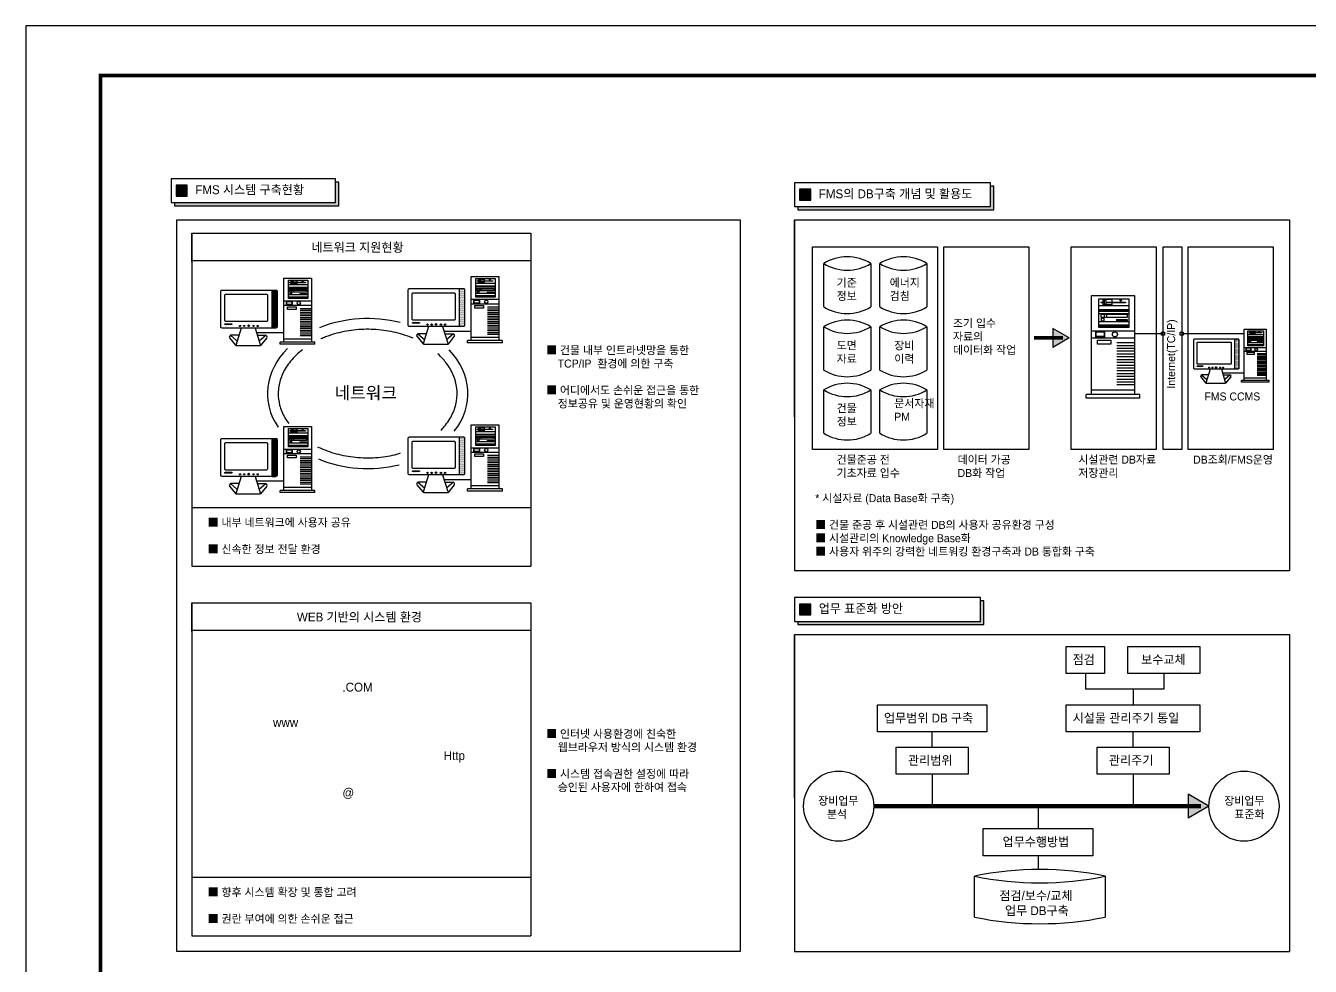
# Model space of a CAD drawing. Header units: millimetres. Extents: x 2538 to 3379, y -887 to -293.
# Drawn here: x 2538 to 3053, y -670 to -293 of the extents above; entities that cross this region are included whole.
import ezdxf

# ---------------------------------------------------------------- set-up
doc = ezdxf.new("R2010")
doc.units = ezdxf.units.MM
doc.header["$LTSCALE"] = 40
doc.header["$MEASUREMENT"] = 0
doc.layers.get('0').update_dxf_attribs({"linetype": 'CONTINUOUS'})
for name, color, linetype in [('001dmp-FORM', 7, 'CONTINUOUS'), ('1', 3, 'CONTINUOUS'), ('MR', 7, 'CONTINUOUS')]:
    doc.layers.add(name, color=color, linetype=linetype)
doc.styles.add('HAUD01', font='Dotum.ttf')

# ---------------------------------------------------------------- blocks, each defined once
blk = doc.blocks.new('FORM_ELEC_SUKWOO$0$')
at = {"layer": '001dmp-FORM', "color": 30}
blk.add_lwpolyline([(161727, 114228), (0, 114228), (0, 0), (161727, 0)], close=True, dxfattribs=at)
at = {"layer": '001dmp-FORM', "const_width": 288}
blk.add_lwpolyline([(5769, 3846), (5769, 110382), (157881, 110382), (157881, 3846)], close=True, dxfattribs=at)
blk = doc.blocks.new('FORM_ELEC_SUKWOO')
at = {"layer": '001dmp-FORM'}
blk.add_blockref('FORM_ELEC_SUKWOO$0$', (12, -1), dxfattribs=at)

msp = doc.modelspace()

# ---------------------------------------------------------------- hatches: boundary and pattern name
for color, points in [(256, [(2926.01, -366.53), (2926.01, -357.02), (2924.67, -357.02), (2924.67, -365.2), (2847.4, -365.2), (2847.4, -366.53)]), (1, [(2949.6, -414.07), (2949.6, -421.7), (2956.21, -417.88)]), (256, [(2921.94, -523.35), (2920.6, -523.35), (2920.6, -531.53), (2847.4, -531.53), (2847.4, -532.86), (2921.94, -532.86)]), (1, [(3003.95, -600.86), (3003.95, -610.4), (3012.21, -605.63)])]:
    msp.add_hatch(color=color).paths.add_polyline_path(points)
at = {"layer": '1'}
for points in [[(2663.35, -364.9), (2663.35, -355.39), (2662.01, -355.39), (2662.01, -363.56), (2597.36, -363.56), (2597.36, -364.9)], [(2598.03, -361), (2602.52, -361), (2602.52, -356.62), (2598.03, -356.62)], [(2848.06, -362.63), (2852.56, -362.63), (2852.56, -358.25), (2848.06, -358.25)], [(2848.06, -528.96), (2852.56, -528.96), (2852.56, -524.58), (2848.06, -524.58)]]:
    msp.add_hatch(color=7, dxfattribs=at).paths.add_polyline_path(points)
at = {"layer": 'MR'}
h = msp.add_hatch(dxfattribs=at)
h.set_pattern_fill('DOTS', scale=4.372553, style=0)
h.set_pattern_definition([(0, (2600.1328, -428.38989), (0.1366423, 0.2732845), [0, -0.2732845])])
h.paths.add_polyline_path([(2638.52, -399.11, 0.414214), (2638.09, -398.67), (2636.38, -398.67), (2636.38, -413.91), (2638.09, -413.91, 0.414214), (2638.52, -413.48)])
h = msp.add_hatch(dxfattribs=at)
h.set_pattern_fill('DOTS', scale=4.372553, style=0)
h.set_pattern_definition([(0, (2675.28952, -427.82206), (0.1366423, 0.2732845), [0, -0.2732845])])
h.paths.add_polyline_path([(2713.68, -398.54, 0.414214), (2713.24, -398.1), (2711.54, -398.1), (2711.54, -413.35), (2713.24, -413.35, 0.414214), (2713.68, -412.91)])
h = msp.add_hatch(dxfattribs=at)
h.set_pattern_fill('ANSI37', scale=4.372553, style=0)
h.set_pattern_definition([(45, (2675.2895, -427.82206), (-0.386483, 0.386483), []), (135, (2675.2895, -427.82206), (-0.386483, -0.386483), [])])
h.paths.add_polyline_path([(2692.8, -411.65), (2692.8, -412), (2695.58, -412), (2695.58, -411.65)])
h = msp.add_hatch(dxfattribs=at)
h.set_pattern_fill('ANSI37', scale=4.372553, style=0)
h.set_pattern_definition([(45, (2600.1328, -428.3899), (-0.386483, 0.386483), []), (135, (2600.1328, -428.3899), (-0.386483, -0.386483), [])])
h.paths.add_polyline_path([(2617.64, -412.21), (2617.64, -412.57), (2620.42, -412.57), (2620.42, -412.21)])
h = msp.add_hatch(dxfattribs=at)
h.set_pattern_fill('DOTS', scale=3.498042, style=0)
h.set_pattern_definition([(0, (2993.49683, -442.01367), (0.1093138, 0.2186276), [0, -0.2186276])])
h.paths.add_polyline_path([(3024.21, -418.59, 0.414214), (3023.86, -418.24), (3022.5, -418.24), (3022.5, -430.43), (3023.86, -430.43, 0.414214), (3024.21, -430.08)])
h = msp.add_hatch(dxfattribs=at)
h.set_pattern_fill('ANSI37', scale=3.498042, style=0)
h.set_pattern_definition([(45, (2993.49683, -442.01367), (-0.309186, 0.309186), []), (135, (2993.49683, -442.01367), (-0.309186, -0.309186), [])])
h.paths.add_polyline_path([(3007.5, -429.07), (3007.5, -429.36), (3009.73, -429.36), (3009.73, -429.07)])
h = msp.add_hatch(dxfattribs=at)
h.set_pattern_fill('DOTS', scale=4.372553, style=0)
h.set_pattern_definition([(0, (2600.1328, -487.87517), (0.1366423, 0.2732845), [0, -0.2732845])])
h.paths.add_polyline_path([(2638.52, -458.59, 0.414214), (2638.09, -458.15), (2636.38, -458.15), (2636.38, -473.4), (2638.09, -473.4, 0.414214), (2638.52, -472.96)])
h = msp.add_hatch(dxfattribs=at)
h.set_pattern_fill('DOTS', scale=4.372553, style=0)
h.set_pattern_definition([(0, (2675.28952, -487.30734), (0.1366423, 0.2732845), [0, -0.2732845])])
h.paths.add_polyline_path([(2713.68, -458.02, 0.414214), (2713.24, -457.59), (2711.54, -457.59), (2711.54, -472.83), (2713.24, -472.83, 0.414214), (2713.68, -472.39)])
h = msp.add_hatch(dxfattribs=at)
h.set_pattern_fill('ANSI37', scale=4.372553, style=0)
h.set_pattern_definition([(45, (2600.1328, -487.87517), (-0.386483, 0.386483), []), (135, (2600.1328, -487.87517), (-0.386483, -0.386483), [])])
h.paths.add_polyline_path([(2617.64, -471.7), (2617.64, -472.06), (2620.42, -472.06), (2620.42, -471.7)])
h = msp.add_hatch(dxfattribs=at)
h.set_pattern_fill('ANSI37', scale=4.372553, style=0)
h.set_pattern_definition([(45, (2675.2895, -487.30734), (-0.386483, 0.386483), []), (135, (2675.2895, -487.30734), (-0.386483, -0.386483), [])])
h.paths.add_polyline_path([(2692.8, -471.13), (2692.8, -471.49), (2695.58, -471.49), (2695.58, -471.13)])

# ---------------------------------------------------------------- linework, layer by layer
at = {"color": 1}
for p, q in [((2857.72, -405.43), (2857.72, -388.06)), ((2876.6, -388.06), (2876.6, -405.43)), ((2880.26, -405.43), (2880.26, -388.06)), ((2899.15, -388.06), (2899.15, -405.43)), ((2857.72, -430.78), (2857.72, -413.4)), ((2876.6, -413.4), (2876.6, -430.78)), ((2880.26, -430.78), (2880.26, -413.4)), ((2899.15, -413.4), (2899.15, -430.78)), ((2956.21, -417.88), (2949.6, -414.07)), ((2949.6, -414.07), (2949.6, -421.7)), ((2956.21, -417.88), (2949.6, -421.7)), ((2857.72, -456.12), (2857.72, -438.75)), ((2876.6, -438.75), (2876.6, -456.12)), ((2880.26, -456.12), (2880.26, -438.75)), ((2899.15, -438.75), (2899.15, -456.12)), ((2962.68, -552.42), (2962.68, -558.7)), ((2994.15, -552.42), (2994.15, -558.7)), ((2994.15, -558.7), (2962.68, -558.7)), ((2981.78, -558.7), (2981.78, -564.99)), ((2901.23, -581.97), (2901.23, -575.85)), ((2981.78, -581.97), (2981.78, -575.85)), ((2901.23, -592.83), (2901.23, -605.63)), ((2981.78, -592.83), (2981.78, -605.63)), ((3012.21, -605.63), (3003.95, -600.86)), ((3003.95, -600.86), (3003.95, -610.4)), ((2943.67, -605.63), (2943.67, -614.66)), ((3012.21, -605.63), (3003.95, -610.4)), ((2943.67, -625.52), (2943.67, -631.04)), ((2918.16, -650.11), (2918.16, -633.71)), ((2970.65, -633.71), (2970.65, -650.11))]:
    msp.add_line(p, q, dxfattribs=at)
for points in [[(2598.3, -370.51), (2824.17, -370.51), (2824.17, -663.91), (2598.3, -663.91)], [(2853.25, -381.32), (2903.31, -381.32), (2903.31, -462.63), (2853.25, -462.63)], [(2905.87, -381.32), (2940.02, -381.32), (2940.02, -462.63), (2905.87, -462.63)], [(2956.91, -381.32), (2991.06, -381.32), (2991.06, -462.63), (2956.91, -462.63)], [(2993.84, -381.32), (3001.35, -381.32), (3001.35, -462.63), (2993.84, -462.63)], [(3003.83, -381.32), (3037.98, -381.32), (3037.98, -462.63), (3003.83, -462.63)], [(2993.18, -415.61), (2994.37, -415.61), (2994.37, -416.76), (2993.18, -416.76)], [(3000.69, -415.61), (3001.89, -415.61), (3001.89, -416.76), (3000.69, -416.76)], [(2954.99, -541.56), (2970.38, -541.56), (2970.38, -552.42), (2954.99, -552.42)], [(2979.73, -541.56), (3008.57, -541.56), (3008.57, -552.42), (2979.73, -552.42)], [(2879.27, -564.99), (2923.18, -564.99), (2923.18, -575.85), (2879.27, -575.85)], [(2954.99, -564.99), (3008.57, -564.99), (3008.57, -575.85), (2954.99, -575.85)], [(2886.81, -581.97), (2915.65, -581.97), (2915.65, -592.83), (2886.81, -592.83)], [(2967.36, -581.97), (2996.2, -581.97), (2996.2, -592.83), (2967.36, -592.83)], [(2921.72, -614.66), (2965.62, -614.66), (2965.62, -625.52), (2921.72, -625.52)]]:
    msp.add_lwpolyline(points, close=True, dxfattribs=at)
for points, const_width in [([(2942.1, -417.88), (2953.66, -417.88)], 1.41), ([(2993.84, -416.2), (2982.37, -416.2)], 0.528), ([(3001.35, -416.2), (3026.32, -416.2)], 0.528), ([(2877.78, -605.63), (3009.03, -605.63)], 1.76)]:
    msp.add_lwpolyline(points, dxfattribs=dict(at, const_width=const_width))
for centre in [(2863.73, -605.63), (3026.26, -605.63)]:
    msp.add_circle(centre, 14.06, dxfattribs=at)
for centre, radius, start, end in [((2867.16, -403.4), 18.01, 58.3777, 121.6223), ((2889.7, -403.4), 18.01, 58.3777, 121.6223), ((2867.16, -372.72), 18.01, 238.3777, 301.6223), ((2889.7, -372.72), 18.01, 238.3777, 301.6223), ((2867.16, -390.1), 18.01, 238.3777, 301.6223), ((2889.7, -390.1), 18.01, 238.3777, 301.6223), ((2867.16, -428.74), 18.01, 58.3777, 121.6223), ((2889.7, -428.74), 18.01, 58.3777, 121.6223), ((2867.16, -398.06), 18.01, 238.3777, 301.6223), ((2889.7, -398.06), 18.01, 238.3777, 301.6223), ((2867.16, -415.44), 18.01, 238.3777, 301.6223), ((2889.7, -415.44), 18.01, 238.3777, 301.6223), ((2867.16, -454.09), 18.01, 58.3777, 121.6223), ((2889.7, -454.09), 18.01, 58.3777, 121.6223), ((2867.16, -423.41), 18.01, 238.3777, 301.6223), ((2889.7, -423.41), 18.01, 238.3777, 301.6223), ((2867.16, -440.79), 18.01, 238.3777, 301.6223), ((2889.7, -440.79), 18.01, 238.3777, 301.6223), ((2944.41, -761.12), 130.09, 78.3617, 101.6383), ((2944.41, -506.3), 130.09, 258.3617, 281.6383), ((2944.41, -522.7), 130.09, 258.3617, 281.6383)]:
    msp.add_arc(centre, radius, start, end, dxfattribs=at)
for start_param, end_param in [(4.380439, 5.211962), (5.637636, 6.746719), (8.897558, 10.047513), (7.341584, 8.172148)]:
    msp.add_ellipse((2674.85, -440.2), major_axis=(-40.19, 0), ratio=0.748425, start_param=start_param, end_param=end_param, dxfattribs=at)
for points, knots in [([(2693.04, -418.03), (2691.72, -417.47), (2690.35, -416.96), (2686.49, -415.77), (2683.91, -415.2), (2678.64, -414.51), (2675.96, -414.37), (2670.6, -414.54), (2667.94, -414.85), (2662.79, -415.87), (2660.29, -416.6), (2657.33, -417.74), (2656.72, -417.99), (2656.13, -418.26)], [4.194775, 4.194775, 4.194775, 4.194775, 4.320085, 4.320085, 4.537476, 4.537476, 4.754867, 4.754867, 4.972259, 4.972259, 5.18965, 5.18965, 5.246637, 5.246637, 5.246637, 5.246637]), ([(2648.7, -422.62), (2647.76, -423.35), (2646.88, -424.1), (2644.52, -426.39), (2643.21, -427.99), (2641.11, -431.31), (2640.32, -433.03), (2639.26, -436.52), (2638.99, -438.28), (2638.97, -440.09), (2638.97, -440.15), (2638.97, -440.2), (2638.97, -441.74), (2639.17, -443.27), (2640.01, -446.55), (2640.71, -448.28), (2642.13, -450.73), (2642.63, -451.49), (2643.18, -452.24)], [5.510571, 5.510571, 5.510571, 5.510571, 5.624433, 5.624433, 5.841824, 5.841824, 6.059215, 6.059215, 6.276606, 6.276606, 6.283185, 6.283185, 6.283185, 6.472836, 6.472836, 6.690227, 6.690227, 6.790405, 6.790405, 6.790405, 6.790405]), ([(2704.21, -454.93), (2704.69, -454.44), (2705.15, -453.94), (2706.91, -451.84), (2707.99, -450.17), (2709.62, -446.76), (2710.17, -445.01), (2710.77, -441.5), (2710.81, -439.73), (2710.37, -436.22), (2709.9, -434.46), (2708.44, -431.03), (2707.44, -429.34), (2705.27, -426.55), (2704.21, -425.4), (2703.02, -424.31)], [8.793685, 8.793685, 8.793685, 8.793685, 8.86414, 8.86414, 9.081531, 9.081531, 9.298923, 9.298923, 9.516314, 9.516314, 9.733705, 9.733705, 9.951096, 9.951096, 10.11149, 10.11149, 10.11149, 10.11149]), ([(2654.79, -461.52), (2655.46, -461.85), (2656.15, -462.16), (2659.14, -463.42), (2661.6, -464.2), (2666.7, -465.36), (2669.34, -465.73), (2674.68, -466.04), (2677.38, -465.97), (2682.68, -465.41), (2685.28, -464.92), (2687.61, -464.15), (2687.84, -464.09), (2688.07, -464.02)], [7.2763417, 7.2763417, 7.2763417, 7.2763417, 7.3424012, 7.3424012, 7.5597924, 7.5597924, 7.7771837, 7.7771837, 7.994575, 7.994575, 8.2119663, 8.2119663, 8.2321209, 8.2321209, 8.2321209, 8.2321209])]:
    msp.add_open_spline(points, degree=3, knots=knots, dxfattribs=at)
at = {"layer": '1', "color": 7}
for p, q in [((2846.06, -370.51), (2846.06, -511.12)), ((2846.06, -449.7), (2846.06, -370.51)), ((2846.06, -370.51), (3044.46, -370.51)), ((3044.46, -370.51), (3044.46, -511.12)), ((2604.3, -375.84), (2604.3, -509.41)), ((2604.3, -387.42), (2604.3, -375.84)), ((2604.3, -375.84), (2740.25, -375.84)), ((2740.25, -375.84), (2740.25, -509.41)), ((2604.3, -386.79), (2740.25, -386.79)), ((2604.3, -485.84), (2740.25, -485.84)), ((2604.3, -509.41), (2740.25, -509.41)), ((2846.06, -511.12), (3044.46, -511.12)), ((2604.3, -524.06), (2604.3, -657.62)), ((2604.3, -535.64), (2604.3, -524.06)), ((2604.3, -524.06), (2740.25, -524.06)), ((2740.25, -524.06), (2740.25, -657.62)), ((2604.3, -535.01), (2740.25, -535.01)), ((2846.06, -536.84), (2846.06, -663.91)), ((2846.06, -602.49), (2846.06, -536.84)), ((2846.06, -536.84), (3044.46, -536.84)), ((3044.46, -536.84), (3044.46, -663.91)), ((2604.3, -634.06), (2740.25, -634.06)), ((2604.3, -657.62), (2740.25, -657.62)), ((2846.06, -663.91), (3044.46, -663.91))]:
    msp.add_line(p, q, dxfattribs=at)
for points in [[(2596.03, -363.56), (2662.01, -363.56), (2662.01, -354.05), (2596.03, -354.05)], [(2598.03, -361), (2602.52, -361), (2602.52, -356.62), (2598.03, -356.62)], [(2846.06, -365.2), (2924.67, -365.2), (2924.67, -355.69), (2846.06, -355.69)], [(2848.06, -362.63), (2852.56, -362.63), (2852.56, -358.25), (2848.06, -358.25)], [(2846.06, -531.53), (2920.6, -531.53), (2920.6, -522.01), (2846.06, -522.01)], [(2848.06, -528.96), (2852.56, -528.96), (2852.56, -524.58), (2848.06, -524.58)]]:
    msp.add_lwpolyline(points, close=True, dxfattribs=at)
for points in [[(2597.36, -363.56), (2597.36, -364.9), (2663.35, -364.9), (2663.35, -355.39), (2662.01, -355.39)], [(2847.4, -365.2), (2847.4, -366.53), (2926.01, -366.53), (2926.01, -357.02), (2924.67, -357.02)], [(2847.4, -531.53), (2847.4, -532.86), (2921.94, -532.86), (2921.94, -523.35), (2920.6, -523.35)]]:
    msp.add_lwpolyline(points, dxfattribs=at)
at = {"layer": 'MR', "color": 7}
for p, q in [((2641.17, -419.53), (2641.17, -393.88)), ((2641.17, -393.88), (2652.3, -393.88)), ((2643.08, -394.67), (2650.84, -394.67)), ((2643.08, -402.13), (2643.08, -394.67)), ((2643.08, -396.47), (2650.84, -396.47)), ((2643.68, -395.74), (2643.68, -395.58)), ((2643.68, -395.58), (2644.54, -395.58)), ((2644.54, -395.74), (2643.68, -395.74)), ((2644.17, -395.58), (2644.17, -394.84)), ((2644.17, -394.84), (2646.47, -394.84)), ((2644.17, -396.26), (2644.17, -395.74)), ((2646.47, -396.26), (2644.17, -396.26)), ((2644.54, -395.92), (2644.54, -395.17)), ((2644.68, -395.03), (2644.72, -395.03)), ((2644.72, -396.06), (2644.68, -396.06)), ((2644.86, -395.17), (2644.86, -395.92)), ((2644.86, -395.58), (2649.96, -395.58)), ((2649.96, -395.74), (2644.86, -395.74)), ((2646.47, -394.84), (2646.47, -395.58)), ((2646.47, -395.74), (2646.47, -396.26)), ((2649.96, -395.58), (2649.96, -395.74)), ((2650.84, -394.67), (2650.84, -402.13)), ((2652.3, -393.88), (2652.3, -419.53)), ((2716.32, -418.96), (2716.32, -393.31)), ((2716.32, -393.31), (2727.46, -393.31)), ((2718.23, -394.1), (2725.99, -394.1)), ((2718.23, -401.56), (2718.23, -394.1)), ((2718.23, -395.9), (2725.99, -395.9)), ((2718.83, -395.17), (2718.83, -395.01)), ((2718.83, -395.01), (2719.7, -395.01)), ((2719.7, -395.17), (2718.83, -395.17)), ((2719.33, -395.01), (2719.33, -394.27)), ((2719.33, -394.27), (2721.62, -394.27)), ((2719.33, -395.7), (2719.33, -395.17)), ((2721.62, -395.7), (2719.33, -395.7)), ((2719.7, -395.35), (2719.7, -394.6)), ((2719.84, -394.46), (2719.88, -394.46)), ((2719.88, -395.49), (2719.84, -395.49)), ((2720.02, -394.6), (2720.02, -395.35)), ((2720.02, -395.01), (2725.11, -395.01)), ((2725.11, -395.17), (2720.02, -395.17)), ((2721.62, -394.27), (2721.62, -395.01)), ((2721.62, -395.17), (2721.62, -395.7)), ((2725.11, -395.01), (2725.11, -395.17)), ((2725.99, -394.1), (2725.99, -401.56)), ((2727.46, -393.31), (2727.46, -418.96)), ((2636.38, -398.68), (2636.38, -413.92)), ((2643.08, -397.51), (2650.84, -397.51)), ((2643.08, -397.69), (2650.84, -397.69)), ((2643.08, -397.87), (2650.84, -397.87)), ((2643.08, -398.47), (2650.84, -398.47)), ((2650.84, -400.66), (2643.08, -400.66)), ((2643.08, -401.45), (2650.84, -401.45)), ((2643.08, -401.63), (2650.84, -401.63)), ((2643.08, -401.81), (2650.84, -401.81)), ((2643.64, -398.71), (2650.38, -398.71)), ((2643.65, -399.53), (2643.64, -398.71)), ((2650.38, -399.53), (2643.65, -399.53)), ((2643.76, -400.54), (2643.76, -399.76)), ((2643.76, -399.76), (2644.34, -399.76)), ((2644.34, -400.54), (2643.76, -400.54)), ((2644.34, -399.76), (2644.34, -400.54)), ((2644.5, -398.72), (2645.08, -398.72)), ((2644.5, -399.5), (2644.5, -398.72)), ((2645.08, -399.5), (2644.5, -399.5)), ((2645.08, -398.72), (2645.08, -399.5)), ((2647.63, -400.05), (2647.63, -400.41)), ((2647.63, -400.05), (2650.38, -400.05)), ((2647.63, -400.23), (2650.38, -400.23)), ((2647.63, -400.41), (2650.38, -400.41)), ((2648.08, -400.05), (2648.08, -400.41)), ((2648.54, -400.05), (2648.54, -400.41)), ((2649, -400.05), (2649, -400.41)), ((2649.46, -400.05), (2649.46, -400.41)), ((2649.92, -400.05), (2649.92, -400.41)), ((2650.38, -398.71), (2650.38, -399.53)), ((2650.38, -400.05), (2650.38, -400.41)), ((2711.54, -398.11), (2711.54, -413.36)), ((2718.23, -396.95), (2725.99, -396.95)), ((2718.23, -397.12), (2725.99, -397.12)), ((2718.23, -397.3), (2725.99, -397.3)), ((2718.23, -397.9), (2725.99, -397.9)), ((2725.99, -400.09), (2718.23, -400.09)), ((2718.23, -400.89), (2725.99, -400.89)), ((2718.23, -401.06), (2725.99, -401.06)), ((2718.23, -401.24), (2725.99, -401.24)), ((2725.99, -401.56), (2718.23, -401.56)), ((2718.79, -398.14), (2725.54, -398.14)), ((2718.81, -398.96), (2718.79, -398.14)), ((2725.54, -398.96), (2718.81, -398.96)), ((2718.92, -399.97), (2718.92, -399.19)), ((2718.92, -399.19), (2719.49, -399.19)), ((2719.49, -399.97), (2718.92, -399.97)), ((2719.49, -399.19), (2719.49, -399.97)), ((2719.66, -398.16), (2720.23, -398.16)), ((2719.66, -398.93), (2719.66, -398.16)), ((2720.23, -398.93), (2719.66, -398.93)), ((2720.23, -398.16), (2720.23, -398.93)), ((2722.78, -399.48), (2722.78, -399.84)), ((2722.78, -399.48), (2725.54, -399.48)), ((2722.78, -399.66), (2725.54, -399.66)), ((2722.78, -399.84), (2725.54, -399.84)), ((2723.24, -399.48), (2723.24, -399.84)), ((2723.7, -399.48), (2723.7, -399.84)), ((2724.16, -399.48), (2724.16, -399.84)), ((2724.62, -399.48), (2724.62, -399.84)), ((2725.08, -399.48), (2725.08, -399.84)), ((2725.54, -398.14), (2725.54, -398.96)), ((2725.54, -399.48), (2725.54, -399.84)), ((2965.14, -440.62), (2965.14, -400.93)), ((2965.14, -400.93), (2982.37, -400.93)), ((2982.37, -400.93), (2982.37, -440.62)), ((2641.17, -402.98), (2652.3, -402.98)), ((2641.17, -404.78), (2652.3, -404.78)), ((2642.27, -404.61), (2642.27, -403.14)), ((2642.27, -403.14), (2644.54, -403.14)), ((2644.54, -404.61), (2642.27, -404.61)), ((2642.4, -404.49), (2642.4, -403.26)), ((2642.4, -403.26), (2644.41, -403.26)), ((2644.41, -404.49), (2642.4, -404.49)), ((2642.71, -406.48), (2642.71, -405.44)), ((2642.71, -405.44), (2646.2, -405.44)), ((2646.2, -406.48), (2642.71, -406.48)), ((2650.84, -402.13), (2643.08, -402.13)), ((2644.41, -403.26), (2644.41, -404.49)), ((2644.54, -403.14), (2644.54, -404.61)), ((2646.2, -405.44), (2646.2, -406.48)), ((2647.72, -406.04), (2652.23, -406.04)), ((2647.72, -406.77), (2652.23, -406.77)), ((2716.32, -402.41), (2727.46, -402.41)), ((2716.32, -404.21), (2727.46, -404.21)), ((2717.43, -404.05), (2717.43, -402.57)), ((2717.43, -402.57), (2719.7, -402.57)), ((2719.7, -404.05), (2717.43, -404.05)), ((2717.56, -403.92), (2717.56, -402.7)), ((2717.56, -402.7), (2719.57, -402.7)), ((2719.57, -403.92), (2717.56, -403.92)), ((2717.86, -405.91), (2717.86, -404.88)), ((2717.86, -404.88), (2721.36, -404.88)), ((2721.36, -405.91), (2717.86, -405.91)), ((2719.57, -402.7), (2719.57, -403.92)), ((2719.7, -402.57), (2719.7, -404.05)), ((2721.36, -404.88), (2721.36, -405.91)), ((2722.87, -405.47), (2727.38, -405.47)), ((2722.87, -406.2), (2727.38, -406.2)), ((2722.87, -406.93), (2727.38, -406.93)), ((2968.09, -402.15), (2980.1, -402.15)), ((2968.09, -413.69), (2968.09, -402.15)), ((2968.09, -404.93), (2980.1, -404.93)), ((2968.09, -406.55), (2980.1, -406.55)), ((2968.09, -406.83), (2980.1, -406.83)), ((2969.02, -403.81), (2969.02, -403.55)), ((2969.02, -403.55), (2970.36, -403.55)), ((2970.36, -403.81), (2969.02, -403.81)), ((2969.79, -403.55), (2969.79, -402.41)), ((2969.79, -402.41), (2973.34, -402.41)), ((2969.79, -404.62), (2969.79, -403.81)), ((2973.34, -404.62), (2969.79, -404.62)), ((2970.36, -404.08), (2970.36, -402.92)), ((2970.58, -402.7), (2970.64, -402.7)), ((2970.64, -404.3), (2970.58, -404.3)), ((2970.85, -402.92), (2970.85, -404.08)), ((2970.85, -403.55), (2978.74, -403.55)), ((2978.74, -403.81), (2970.85, -403.81)), ((2973.34, -402.41), (2973.34, -403.55)), ((2973.34, -403.81), (2973.34, -404.62)), ((2978.74, -403.55), (2978.74, -403.81)), ((2980.1, -402.15), (2980.1, -413.69)), ((2647.72, -407.5), (2652.23, -407.5)), ((2647.72, -408.22), (2652.23, -408.22)), ((2647.72, -408.95), (2652.23, -408.95)), ((2647.72, -409.68), (2652.23, -409.68)), ((2647.72, -410.4), (2652.23, -410.4)), ((2647.72, -411.13), (2652.23, -411.13)), ((2647.72, -411.86), (2652.23, -411.86)), ((2722.87, -407.65), (2727.38, -407.65)), ((2722.87, -408.38), (2727.38, -408.38)), ((2722.87, -409.11), (2727.38, -409.11)), ((2722.87, -409.83), (2727.38, -409.83)), ((2722.87, -410.56), (2727.38, -410.56)), ((2722.87, -411.29), (2727.38, -411.29)), ((2722.87, -412.01), (2727.38, -412.01)), ((2968.09, -407.1), (2980.1, -407.1)), ((2968.09, -408.03), (2980.1, -408.03)), ((2980.1, -411.42), (2968.09, -411.42)), ((2968.96, -408.41), (2979.39, -408.41)), ((2968.98, -409.67), (2968.96, -408.41)), ((2979.39, -409.67), (2968.98, -409.67)), ((2969.16, -411.23), (2969.16, -410.02)), ((2969.16, -410.02), (2970.05, -410.02)), ((2970.05, -411.23), (2969.16, -411.23)), ((2970.05, -410.02), (2970.05, -411.23)), ((2970.3, -408.42), (2971.19, -408.42)), ((2970.3, -409.63), (2970.3, -408.42)), ((2971.19, -409.63), (2970.3, -409.63)), ((2971.19, -408.42), (2971.19, -409.63)), ((2975.13, -410.48), (2975.13, -411.03)), ((2975.13, -410.48), (2979.39, -410.48)), ((2975.13, -410.75), (2979.39, -410.75)), ((2975.13, -411.03), (2979.39, -411.03)), ((2975.84, -410.48), (2975.84, -411.03)), ((2976.55, -410.48), (2976.55, -411.03)), ((2977.26, -410.48), (2977.26, -411.03)), ((2977.97, -410.48), (2977.97, -411.03)), ((2978.68, -410.48), (2978.68, -411.03)), ((2979.39, -408.41), (2979.39, -409.67)), ((2979.39, -410.48), (2979.39, -411.03)), ((2619.79, -416.77), (2619.42, -417.27)), ((2623.08, -416.77), (2619.79, -416.77)), ((2619.79, -416.77), (2622.45, -419.1)), ((2624.12, -413.92), (2621.98, -420.86)), ((2629.76, -413.92), (2631.92, -420.91)), ((2630.31, -415.7), (2641.17, -415.7)), ((2630.8, -416.77), (2634.09, -416.77)), ((2634.09, -416.77), (2631.43, -419.1)), ((2634.09, -416.77), (2634.46, -417.27)), ((2647.72, -412.58), (2652.23, -412.58)), ((2647.72, -413.31), (2652.23, -413.31)), ((2647.72, -414.04), (2652.23, -414.04)), ((2647.72, -414.76), (2652.23, -414.76)), ((2647.72, -415.49), (2652.23, -415.49)), ((2647.72, -416.22), (2652.23, -416.22)), ((2647.72, -416.94), (2652.23, -416.94)), ((2694.94, -416.21), (2694.58, -416.71)), ((2694.59, -417.24), (2696.99, -420.18)), ((2698.24, -416.21), (2694.94, -416.21)), ((2694.94, -416.21), (2697.61, -418.54)), ((2699.28, -413.36), (2697.14, -420.29)), ((2704.91, -413.36), (2707.07, -420.34)), ((2705.46, -415.13), (2716.32, -415.13)), ((2705.95, -416.21), (2709.25, -416.21)), ((2709.25, -416.21), (2706.59, -418.54)), ((2709.6, -417.24), (2707.07, -420.34)), ((2709.25, -416.21), (2709.62, -416.71)), ((2722.87, -412.74), (2727.38, -412.74)), ((2722.87, -413.47), (2727.38, -413.47)), ((2722.87, -414.19), (2727.38, -414.19)), ((2722.87, -414.92), (2727.38, -414.92)), ((2722.87, -415.65), (2727.38, -415.65)), ((2722.87, -416.37), (2727.38, -416.37)), ((2965.14, -415.01), (2982.37, -415.01)), ((2966.85, -417.54), (2966.85, -415.25)), ((2966.85, -415.25), (2970.36, -415.25)), ((2967.05, -417.34), (2967.05, -415.45)), ((2967.05, -415.45), (2970.16, -415.45)), ((2968.09, -412.65), (2980.1, -412.65)), ((2968.09, -412.92), (2980.1, -412.92)), ((2968.09, -413.2), (2980.1, -413.2)), ((2980.1, -413.69), (2968.09, -413.69)), ((2970.16, -415.45), (2970.16, -417.34)), ((2970.36, -415.25), (2970.36, -417.54)), ((3026.32, -434.93), (3026.32, -414.41)), ((3026.32, -414.41), (3035.23, -414.41)), ((3027.85, -415.04), (3034.06, -415.04)), ((3027.85, -421), (3027.85, -415.04)), ((3027.85, -416.48), (3034.06, -416.48)), ((3028.33, -415.9), (3028.33, -415.76)), ((3028.33, -415.76), (3029.02, -415.76)), ((3029.02, -415.9), (3028.33, -415.9)), ((3028.73, -415.76), (3028.73, -415.17)), ((3028.73, -415.17), (3030.56, -415.17)), ((3028.73, -416.31), (3028.73, -415.9)), ((3030.56, -416.31), (3028.73, -416.31)), ((3029.02, -416.04), (3029.02, -415.44)), ((3029.14, -415.32), (3029.17, -415.32)), ((3029.17, -416.15), (3029.14, -416.15)), ((3029.28, -415.44), (3029.28, -416.04)), ((3029.28, -415.76), (3033.36, -415.76)), ((3033.36, -415.9), (3029.28, -415.9)), ((3030.56, -415.17), (3030.56, -415.76)), ((3030.56, -415.9), (3030.56, -416.31)), ((3033.36, -415.76), (3033.36, -415.9)), ((3034.06, -415.04), (3034.06, -421)), ((3035.23, -414.41), (3035.23, -434.93)), ((2619.44, -417.81), (2621.83, -420.74)), ((2622.17, -420.91), (2631.92, -420.91)), ((2634.45, -417.81), (2631.92, -420.91)), ((2653.72, -419.53), (2639.78, -419.53)), ((2639.78, -420.44), (2639.78, -419.53)), ((2653.72, -420.44), (2639.78, -420.44)), ((2652.3, -418.33), (2641.17, -418.33)), ((2653.72, -420.44), (2653.72, -419.53)), ((2697.33, -420.34), (2707.07, -420.34)), ((2728.87, -418.96), (2714.94, -418.96)), ((2714.94, -419.87), (2714.94, -418.96)), ((2728.87, -419.87), (2714.94, -419.87)), ((2727.46, -417.76), (2716.32, -417.76)), ((2728.87, -419.87), (2728.87, -418.96)), ((2965.14, -417.8), (2982.37, -417.8)), ((2970.36, -417.54), (2966.85, -417.54)), ((2970.16, -417.34), (2967.05, -417.34)), ((2967.52, -420.42), (2967.52, -418.82)), ((2967.52, -418.82), (2972.93, -418.82)), ((2972.93, -420.42), (2967.52, -420.42)), ((2972.93, -418.82), (2972.93, -420.42)), ((2975.27, -419.75), (2982.25, -419.75)), ((2975.27, -420.87), (2982.25, -420.87)), ((2975.27, -422), (2982.25, -422)), ((3022.5, -418.25), (3022.5, -430.44)), ((3026.32, -421.69), (3035.23, -421.69)), ((3027.21, -422.99), (3027.21, -421.81)), ((3027.21, -421.81), (3029.02, -421.81)), ((3027.31, -422.89), (3027.31, -421.91)), ((3027.31, -421.91), (3028.92, -421.91)), ((3027.85, -417.31), (3034.06, -417.31)), ((3027.85, -417.46), (3034.06, -417.46)), ((3027.85, -417.6), (3034.06, -417.6)), ((3027.85, -418.08), (3034.06, -418.08)), ((3034.06, -419.83), (3027.85, -419.83)), ((3027.85, -420.46), (3034.06, -420.46)), ((3027.85, -420.61), (3034.06, -420.61)), ((3027.85, -420.75), (3034.06, -420.75)), ((3034.06, -421), (3027.85, -421)), ((3028.3, -418.27), (3033.69, -418.27)), ((3028.31, -418.92), (3028.3, -418.27)), ((3033.69, -418.92), (3028.31, -418.92)), ((3028.4, -419.73), (3028.4, -419.11)), ((3028.4, -419.11), (3028.86, -419.11)), ((3028.86, -419.73), (3028.4, -419.73)), ((3028.86, -419.11), (3028.86, -419.73)), ((3028.92, -421.91), (3028.92, -422.89)), ((3028.99, -418.28), (3029.45, -418.28)), ((3028.99, -418.9), (3028.99, -418.28)), ((3029.45, -418.9), (3028.99, -418.9)), ((3029.02, -421.81), (3029.02, -422.99)), ((3029.45, -418.28), (3029.45, -418.9)), ((3031.49, -419.34), (3031.49, -419.63)), ((3031.49, -419.34), (3033.69, -419.34)), ((3031.49, -419.48), (3033.69, -419.48)), ((3031.49, -419.63), (3033.69, -419.63)), ((3031.86, -419.34), (3031.86, -419.63)), ((3032.23, -419.34), (3032.23, -419.63)), ((3032.59, -419.34), (3032.59, -419.63)), ((3032.96, -419.34), (3032.96, -419.63)), ((3033.33, -419.34), (3033.33, -419.63)), ((3033.69, -418.27), (3033.69, -418.92)), ((3033.69, -419.34), (3033.69, -419.63)), ((2975.27, -423.12), (2982.25, -423.12)), ((2975.27, -424.25), (2982.25, -424.25)), ((2975.27, -425.37), (2982.25, -425.37)), ((2975.27, -426.5), (2982.25, -426.5)), ((3026.32, -423.13), (3035.23, -423.13)), ((3029.02, -422.99), (3027.21, -422.99)), ((3028.92, -422.89), (3027.31, -422.89)), ((3027.56, -424.48), (3027.56, -423.66)), ((3027.56, -423.66), (3030.35, -423.66)), ((3030.35, -424.48), (3027.56, -424.48)), ((3030.35, -423.66), (3030.35, -424.48)), ((3031.56, -424.14), (3035.17, -424.14)), ((3031.56, -424.72), (3035.17, -424.72)), ((3031.56, -425.3), (3035.17, -425.3)), ((3031.56, -425.88), (3035.17, -425.88)), ((3031.56, -426.46), (3035.17, -426.46)), ((3031.56, -427.04), (3035.17, -427.04)), ((2975.27, -427.62), (2982.25, -427.62)), ((2975.27, -428.75), (2982.25, -428.75)), ((2975.27, -429.87), (2982.25, -429.87)), ((2975.27, -431), (2982.25, -431)), ((2975.27, -432.12), (2982.25, -432.12)), ((3009.22, -432.72), (3008.93, -433.12)), ((3011.86, -432.72), (3009.22, -432.72)), ((3009.22, -432.72), (3011.35, -434.59)), ((3012.69, -430.44), (3010.97, -435.99)), ((3017.2, -430.44), (3018.92, -436.03)), ((3017.63, -431.86), (3026.32, -431.86)), ((3018.03, -432.72), (3020.67, -432.72)), ((3020.67, -432.72), (3018.53, -434.59)), ((3020.67, -432.72), (3020.96, -433.12)), ((3031.56, -427.62), (3035.17, -427.62)), ((3031.56, -428.2), (3035.17, -428.2)), ((3031.56, -428.79), (3035.17, -428.79)), ((3031.56, -429.37), (3035.17, -429.37)), ((3031.56, -429.95), (3035.17, -429.95)), ((3031.56, -430.53), (3035.17, -430.53)), ((3031.56, -431.11), (3035.17, -431.11)), ((3031.56, -431.69), (3035.17, -431.69)), ((3031.56, -432.27), (3035.17, -432.27)), ((2975.27, -433.25), (2982.25, -433.25)), ((2975.27, -434.37), (2982.25, -434.37)), ((2975.27, -435.49), (2982.25, -435.49)), ((2975.27, -436.62), (2982.25, -436.62)), ((3008.94, -433.55), (3010.86, -435.9)), ((3011.13, -436.03), (3018.92, -436.03)), ((3020.95, -433.55), (3018.92, -436.03)), ((3036.36, -434.93), (3025.22, -434.93)), ((3025.22, -435.65), (3025.22, -434.93)), ((3036.36, -435.65), (3025.22, -435.65)), ((3035.23, -433.97), (3026.32, -433.97)), ((3031.56, -432.86), (3035.17, -432.86)), ((3036.36, -435.65), (3036.36, -434.93)), ((2984.56, -440.62), (2962.99, -440.62)), ((2962.99, -442.02), (2962.99, -440.62)), ((2984.56, -442.02), (2962.99, -442.02)), ((2982.37, -438.77), (2965.14, -438.77)), ((2984.56, -442.02), (2984.56, -440.62)), ((2716.32, -478.45), (2716.32, -452.8)), ((2716.32, -452.8), (2727.46, -452.8)), ((2727.46, -452.8), (2727.46, -478.45)), ((2636.38, -458.17), (2636.38, -473.41)), ((2641.17, -479.02), (2641.17, -453.37)), ((2641.17, -453.37), (2652.3, -453.37)), ((2643.08, -454.16), (2650.84, -454.16)), ((2643.08, -461.61), (2643.08, -454.16)), ((2643.08, -455.95), (2650.84, -455.95)), ((2643.08, -457), (2650.84, -457)), ((2643.08, -457.18), (2650.84, -457.18)), ((2643.08, -457.36), (2650.84, -457.36)), ((2643.08, -457.96), (2650.84, -457.96)), ((2643.64, -458.2), (2650.38, -458.2)), ((2643.65, -459.01), (2643.64, -458.2)), ((2643.68, -455.23), (2643.68, -455.06)), ((2643.68, -455.06), (2644.54, -455.06)), ((2644.54, -455.23), (2643.68, -455.23)), ((2644.17, -455.06), (2644.17, -454.32)), ((2644.17, -454.32), (2646.47, -454.32)), ((2644.17, -455.75), (2644.17, -455.23)), ((2646.47, -455.75), (2644.17, -455.75)), ((2644.5, -458.21), (2645.08, -458.21)), ((2644.5, -458.99), (2644.5, -458.21)), ((2644.54, -455.41), (2644.54, -454.65)), ((2644.68, -454.51), (2644.72, -454.51)), ((2644.72, -455.55), (2644.68, -455.55)), ((2644.86, -454.65), (2644.86, -455.41)), ((2644.86, -455.06), (2649.96, -455.06)), ((2649.96, -455.23), (2644.86, -455.23)), ((2645.08, -458.21), (2645.08, -458.99)), ((2646.47, -454.32), (2646.47, -455.06)), ((2646.47, -455.23), (2646.47, -455.75)), ((2649.96, -455.06), (2649.96, -455.23)), ((2650.38, -458.2), (2650.38, -459.01)), ((2650.84, -454.16), (2650.84, -461.61)), ((2652.3, -453.37), (2652.3, -479.02)), ((2711.54, -457.6), (2711.54, -472.84)), ((2718.23, -453.59), (2725.99, -453.59)), ((2718.23, -461.05), (2718.23, -453.59)), ((2718.23, -455.39), (2725.99, -455.39)), ((2718.23, -456.43), (2725.99, -456.43)), ((2718.23, -456.61), (2725.99, -456.61)), ((2718.23, -456.79), (2725.99, -456.79)), ((2718.23, -457.39), (2725.99, -457.39)), ((2718.79, -457.63), (2725.54, -457.63)), ((2718.81, -458.45), (2718.79, -457.63)), ((2725.54, -458.45), (2718.81, -458.45)), ((2718.83, -454.66), (2718.83, -454.49)), ((2718.83, -454.49), (2719.7, -454.49)), ((2719.7, -454.66), (2718.83, -454.66)), ((2719.33, -454.49), (2719.33, -453.75)), ((2719.33, -453.75), (2721.62, -453.75)), ((2719.33, -455.18), (2719.33, -454.66)), ((2721.62, -455.18), (2719.33, -455.18)), ((2719.66, -457.64), (2720.23, -457.64)), ((2719.66, -458.42), (2719.66, -457.64)), ((2720.23, -458.42), (2719.66, -458.42)), ((2719.7, -454.84), (2719.7, -454.09)), ((2719.84, -453.95), (2719.88, -453.95)), ((2719.88, -454.98), (2719.84, -454.98)), ((2720.02, -454.09), (2720.02, -454.84)), ((2720.02, -454.49), (2725.11, -454.49)), ((2725.11, -454.66), (2720.02, -454.66)), ((2720.23, -457.64), (2720.23, -458.42)), ((2721.62, -453.75), (2721.62, -454.49)), ((2721.62, -454.66), (2721.62, -455.18)), ((2725.11, -454.49), (2725.11, -454.66)), ((2725.54, -457.63), (2725.54, -458.45)), ((2725.99, -453.59), (2725.99, -461.05)), ((2641.17, -462.47), (2652.3, -462.47)), ((2642.27, -464.1), (2642.27, -462.62)), ((2642.27, -462.62), (2644.54, -462.62)), ((2642.4, -463.97), (2642.4, -462.75)), ((2642.4, -462.75), (2644.41, -462.75)), ((2650.84, -460.15), (2643.08, -460.15)), ((2643.08, -460.94), (2650.84, -460.94)), ((2643.08, -461.12), (2650.84, -461.12)), ((2643.08, -461.3), (2650.84, -461.3)), ((2650.84, -461.61), (2643.08, -461.61)), ((2650.38, -459.01), (2643.65, -459.01)), ((2643.76, -460.02), (2643.76, -459.24)), ((2643.76, -459.24), (2644.34, -459.24)), ((2644.34, -460.02), (2643.76, -460.02)), ((2644.34, -459.24), (2644.34, -460.02)), ((2644.41, -462.75), (2644.41, -463.97)), ((2645.08, -458.99), (2644.5, -458.99)), ((2644.54, -462.62), (2644.54, -464.1)), ((2647.63, -459.54), (2647.63, -459.89)), ((2647.63, -459.54), (2650.38, -459.54)), ((2647.63, -459.71), (2650.38, -459.71)), ((2647.63, -459.89), (2650.38, -459.89)), ((2648.08, -459.54), (2648.08, -459.89)), ((2648.54, -459.54), (2648.54, -459.89)), ((2649, -459.54), (2649, -459.89)), ((2649.46, -459.54), (2649.46, -459.89)), ((2649.92, -459.54), (2649.92, -459.89)), ((2650.38, -459.54), (2650.38, -459.89)), ((2716.32, -461.9), (2727.46, -461.9)), ((2717.43, -463.53), (2717.43, -462.05)), ((2717.43, -462.05), (2719.7, -462.05)), ((2719.7, -463.53), (2717.43, -463.53)), ((2717.56, -463.4), (2717.56, -462.18)), ((2717.56, -462.18), (2719.57, -462.18)), ((2719.57, -463.4), (2717.56, -463.4)), ((2725.99, -459.58), (2718.23, -459.58)), ((2718.23, -460.37), (2725.99, -460.37)), ((2718.23, -460.55), (2725.99, -460.55)), ((2718.23, -460.73), (2725.99, -460.73)), ((2725.99, -461.05), (2718.23, -461.05)), ((2718.92, -459.45), (2718.92, -458.67)), ((2718.92, -458.67), (2719.49, -458.67)), ((2719.49, -459.45), (2718.92, -459.45)), ((2719.49, -458.67), (2719.49, -459.45)), ((2719.57, -462.18), (2719.57, -463.4)), ((2719.7, -462.05), (2719.7, -463.53)), ((2722.78, -458.97), (2722.78, -459.32)), ((2722.78, -458.97), (2725.54, -458.97)), ((2722.78, -459.15), (2725.54, -459.15)), ((2722.78, -459.32), (2725.54, -459.32)), ((2723.24, -458.97), (2723.24, -459.32)), ((2723.7, -458.97), (2723.7, -459.32)), ((2724.16, -458.97), (2724.16, -459.32)), ((2724.62, -458.97), (2724.62, -459.32)), ((2725.08, -458.97), (2725.08, -459.32)), ((2725.54, -458.97), (2725.54, -459.32)), ((2641.17, -464.27), (2652.3, -464.27)), ((2644.54, -464.1), (2642.27, -464.1)), ((2644.41, -463.97), (2642.4, -463.97)), ((2642.71, -465.96), (2642.71, -464.93)), ((2642.71, -464.93), (2646.2, -464.93)), ((2646.2, -465.96), (2642.71, -465.96)), ((2646.2, -464.93), (2646.2, -465.96)), ((2647.72, -465.53), (2652.23, -465.53)), ((2647.72, -466.25), (2652.23, -466.25)), ((2647.72, -466.98), (2652.23, -466.98)), ((2647.72, -467.71), (2652.23, -467.71)), ((2647.72, -468.43), (2652.23, -468.43)), ((2716.32, -463.7), (2727.46, -463.7)), ((2717.86, -465.39), (2717.86, -464.36)), ((2717.86, -464.36), (2721.36, -464.36)), ((2721.36, -465.39), (2717.86, -465.39)), ((2721.36, -464.36), (2721.36, -465.39)), ((2722.87, -464.96), (2727.38, -464.96)), ((2722.87, -465.69), (2727.38, -465.69)), ((2722.87, -466.41), (2727.38, -466.41)), ((2722.87, -467.14), (2727.38, -467.14)), ((2722.87, -467.87), (2727.38, -467.87)), ((2722.87, -468.59), (2727.38, -468.59)), ((2624.12, -473.41), (2621.98, -480.35)), ((2629.76, -473.41), (2631.92, -480.39)), ((2647.72, -469.16), (2652.23, -469.16)), ((2647.72, -469.89), (2652.23, -469.89)), ((2647.72, -470.61), (2652.23, -470.61)), ((2647.72, -471.34), (2652.23, -471.34)), ((2647.72, -472.07), (2652.23, -472.07)), ((2647.72, -472.79), (2652.23, -472.79)), ((2647.72, -473.52), (2652.23, -473.52)), ((2699.28, -472.84), (2697.14, -479.78)), ((2704.91, -472.84), (2707.07, -479.82)), ((2722.87, -469.32), (2727.38, -469.32)), ((2722.87, -470.05), (2727.38, -470.05)), ((2722.87, -470.77), (2727.38, -470.77)), ((2722.87, -471.5), (2727.38, -471.5)), ((2722.87, -472.23), (2727.38, -472.23)), ((2722.87, -472.95), (2727.38, -472.95)), ((2722.87, -473.68), (2727.38, -473.68)), ((2619.79, -476.26), (2619.42, -476.76)), ((2619.44, -477.3), (2621.83, -480.23)), ((2623.08, -476.26), (2619.79, -476.26)), ((2619.79, -476.26), (2622.45, -478.59)), ((2630.31, -475.18), (2641.17, -475.18)), ((2630.8, -476.26), (2634.09, -476.26)), ((2634.09, -476.26), (2631.43, -478.59)), ((2634.45, -477.3), (2631.92, -480.39)), ((2634.09, -476.26), (2634.46, -476.76)), ((2653.72, -479.02), (2639.78, -479.02)), ((2639.78, -479.92), (2639.78, -479.02)), ((2652.3, -477.82), (2641.17, -477.82)), ((2647.72, -474.25), (2652.23, -474.25)), ((2647.72, -474.97), (2652.23, -474.97)), ((2647.72, -475.7), (2652.23, -475.7)), ((2647.72, -476.43), (2652.23, -476.43)), ((2653.72, -479.92), (2653.72, -479.02)), ((2694.94, -475.69), (2694.58, -476.19)), ((2694.59, -476.73), (2696.99, -479.66)), ((2698.24, -475.69), (2694.94, -475.69)), ((2694.94, -475.69), (2697.61, -478.02)), ((2705.46, -474.61), (2716.32, -474.61)), ((2705.95, -475.69), (2709.25, -475.69)), ((2709.25, -475.69), (2706.59, -478.02)), ((2709.6, -476.73), (2707.07, -479.82)), ((2709.25, -475.69), (2709.62, -476.19)), ((2728.87, -478.45), (2714.94, -478.45)), ((2714.94, -479.35), (2714.94, -478.45)), ((2727.46, -477.25), (2716.32, -477.25)), ((2722.87, -474.41), (2727.38, -474.41)), ((2722.87, -475.13), (2727.38, -475.13)), ((2722.87, -475.86), (2727.38, -475.86)), ((2728.87, -479.35), (2728.87, -478.45)), ((2622.17, -480.39), (2631.92, -480.39)), ((2653.72, -479.92), (2639.78, -479.92)), ((2697.33, -479.82), (2707.07, -479.82)), ((2728.87, -479.35), (2714.94, -479.35))]:
    msp.add_line(p, q, dxfattribs=at)
for points in [[(2616.44, -398.67), (2638.09, -398.67, -0.414214), (2638.52, -399.11), (2638.52, -413.48, -0.414214), (2638.09, -413.91), (2616.44, -413.91, -0.414214), (2616, -413.48), (2616, -399.11, -0.414214)], [(2618.01, -400.32), (2634.31, -400.32, -0.414214), (2634.74, -400.76), (2634.74, -410.92, -0.414214), (2634.31, -411.36), (2618.01, -411.36, -0.414214), (2617.57, -410.92), (2617.57, -400.76, -0.414214)], [(2691.6, -398.1), (2713.24, -398.1, -0.414214), (2713.68, -398.54), (2713.68, -412.91, -0.414214), (2713.24, -413.35), (2691.6, -413.35, -0.414214), (2691.16, -412.91), (2691.16, -398.54, -0.414214)], [(2693.16, -399.75), (2709.46, -399.75, -0.414214), (2709.9, -400.19), (2709.9, -410.35, -0.414214), (2709.46, -410.79), (2693.16, -410.79, -0.414214), (2692.73, -410.35), (2692.73, -400.19, -0.414214)], [(3006.54, -418.24), (3023.86, -418.24, -0.414214), (3024.21, -418.59), (3024.21, -430.08, -0.414214), (3023.86, -430.43), (3006.54, -430.43, -0.414214), (3006.19, -430.08), (3006.19, -418.59, -0.414214)], [(3007.8, -419.56), (3020.84, -419.56, -0.414214), (3021.19, -419.91), (3021.19, -428.04, -0.414214), (3020.84, -428.39), (3007.8, -428.39, -0.414214), (3007.45, -428.04), (3007.45, -419.91, -0.414214)], [(2616.44, -458.15), (2638.09, -458.15, -0.414214), (2638.52, -458.59), (2638.52, -472.96, -0.414214), (2638.09, -473.4), (2616.44, -473.4, -0.414214), (2616, -472.96), (2616, -458.59, -0.414214)], [(2691.6, -457.59), (2713.24, -457.59, -0.414214), (2713.68, -458.02), (2713.68, -472.39, -0.414214), (2713.24, -472.83), (2691.6, -472.83, -0.414214), (2691.16, -472.39), (2691.16, -458.02, -0.414214)], [(2618.01, -459.8), (2634.31, -459.8, -0.414214), (2634.74, -460.24), (2634.74, -470.41, -0.414214), (2634.31, -470.85), (2618.01, -470.85, -0.414214), (2617.57, -470.41), (2617.57, -460.24, -0.414214)], [(2693.16, -459.24), (2709.46, -459.24, -0.414214), (2709.9, -459.67), (2709.9, -469.84, -0.414214), (2709.46, -470.28), (2693.16, -470.28, -0.414214), (2692.73, -469.84), (2692.73, -459.67, -0.414214)]]:
    msp.add_lwpolyline(points, format="xyb", close=True, dxfattribs=at)
for points in [[(2692.8, -411.65), (2695.58, -411.65), (2695.58, -412), (2692.8, -412)], [(2617.64, -412.21), (2620.42, -412.21), (2620.42, -412.57), (2617.64, -412.57)], [(3007.5, -429.07), (3009.73, -429.07), (3009.73, -429.36), (3007.5, -429.36)], [(2617.64, -471.7), (2620.42, -471.7), (2620.42, -472.06), (2617.64, -472.06)], [(2692.8, -471.13), (2695.58, -471.13), (2695.58, -471.49), (2692.8, -471.49)]]:
    msp.add_lwpolyline(points, close=True, dxfattribs=at)
for centre, radius in [((2648.7, -395.09), 0.191), ((2723.85, -394.52), 0.191), ((2647.23, -403.94), 0.65), ((2722.39, -403.37), 0.65), ((2976.79, -402.8), 0.296), ((2702.27, -412.43), 0.356), ((2623.68, -413.1), 0.249), ((2625.32, -413.1), 0.249), ((2627.12, -413), 0.356), ((2629.08, -413.1), 0.249), ((2630.73, -413.1), 0.249), ((2698.83, -412.53), 0.249), ((2700.48, -412.53), 0.249), ((2704.24, -412.53), 0.249), ((2705.89, -412.53), 0.249), ((2974.52, -416.49), 1.01), ((3032.35, -415.37), 0.153), ((3031.18, -422.45), 0.52), ((3012.33, -429.78), 0.2), ((3013.65, -429.78), 0.2), ((3015.09, -429.7), 0.285), ((3016.66, -429.78), 0.2), ((3017.97, -429.78), 0.2), ((2648.7, -454.58), 0.191), ((2723.85, -454.01), 0.191), ((2647.23, -463.42), 0.65), ((2722.39, -462.86), 0.65), ((2623.68, -472.58), 0.249), ((2625.32, -472.58), 0.249), ((2627.12, -472.48), 0.356), ((2629.08, -472.58), 0.249), ((2630.73, -472.58), 0.249), ((2698.83, -472.01), 0.249), ((2700.48, -472.01), 0.249), ((2702.27, -471.92), 0.356), ((2704.24, -472.01), 0.249), ((2705.89, -472.01), 0.249)]:
    msp.add_circle(centre, radius, dxfattribs=at)
for centre, radius, start, end in [((2644.68, -395.17), 0.14, 90, 180), ((2644.68, -395.92), 0.14, 180, 270), ((2644.72, -395.17), 0.14, 0, 90), ((2644.72, -395.92), 0.14, 270, 0), ((2719.84, -394.6), 0.14, 90, 180), ((2719.84, -395.35), 0.14, 180, 270), ((2719.88, -394.6), 0.14, 0, 90), ((2719.88, -395.35), 0.14, 270, 0), ((2970.58, -402.92), 0.217, 90, 180), ((2970.58, -404.08), 0.217, 180, 270), ((2970.64, -402.92), 0.217, 0, 90), ((2970.64, -404.08), 0.217, 270, 0), ((2694.93, -416.97), 0.437, 143.7788, 219.2639), ((2709.26, -416.97), 0.437, 320.7361, 36.2212), ((3029.14, -415.44), 0.112, 90, 180), ((3029.14, -416.04), 0.112, 180, 270), ((3029.17, -415.44), 0.112, 0, 90), ((3029.17, -416.04), 0.112, 270, 0), ((2619.77, -417.53), 0.437, 143.7788, 219.2639), ((2622.17, -420.47), 0.437, 219.2639, 270), ((2634.11, -417.53), 0.437, 320.7361, 36.2212), ((2697.33, -419.9), 0.437, 219.2639, 270), ((3009.21, -433.33), 0.35, 143.7788, 219.2639), ((3011.13, -435.68), 0.35, 219.2639, 270), ((3020.68, -433.33), 0.35, 320.7361, 36.2212), ((2644.68, -454.65), 0.14, 90, 180), ((2644.68, -455.41), 0.14, 180, 270), ((2644.72, -454.65), 0.14, 0, 90), ((2644.72, -455.41), 0.14, 270, 0), ((2719.84, -454.09), 0.14, 90, 180), ((2719.84, -454.84), 0.14, 180, 270), ((2719.88, -454.09), 0.14, 0, 90), ((2719.88, -454.84), 0.14, 270, 0), ((2619.77, -477.02), 0.437, 143.7788, 219.2639), ((2634.11, -477.02), 0.437, 320.7361, 36.2212), ((2694.93, -476.45), 0.437, 143.7788, 219.2639), ((2709.26, -476.45), 0.437, 320.7361, 36.2212), ((2622.17, -479.95), 0.437, 219.2639, 270), ((2697.33, -479.39), 0.437, 219.2639, 270)]:
    msp.add_arc(centre, radius, start, end, dxfattribs=at)

# ---------------------------------------------------------------- block references
at = {"color": 4, "xscale": 0.005200107262485331, "yscale": 0.005200107262485331, "zscale": 0.005200107262485331}
msp.add_blockref('FORM_ELEC_SUKWOO', (2537.65, -886.68), dxfattribs=at)

# ---------------------------------------------------------------- texts
at = {"layer": '1', "color": 7, "style": 'HAUD01'}
for s, height, p in [('FMS 시스템 구축현황', 3.5563, (2605.7, -360.24)), ('FMS의 DB구축 개념 및 활용도', 3.5563, (2855.73, -361.88)), ('네트워크 지원현황', 3.556, (2652.28, -383.36)), ('네트워크', 4.979, (2661.61, -442.39)), ('업무 표준화 방안', 3.556, (2855.73, -528.2)), ('WEB 기반의 시스템 환경', 3.5563, (2646.47, -531.58)), ('점검', 3.556, (2957.54, -548.65)), ('보수교체', 3.556, (2985.02, -548.65)), ('.COM', 3.556, (2664.73, -559.69)), ('www', 3.556, (2636.91, -573.85)), ('업무범위 DB 구축', 3.556, (2881.87, -572.08)), ('시설물 관리주기 통일', 3.5563, (2957.58, -572.08)), ('Http', 3.556, (2705.35, -587.16)), ('관리범위', 3.556, (2891.55, -589.06)), ('관리주기', 3.556, (2972.1, -589.06)), ('@', 3.56, (2664.73, -602)), ('업무수행방법', 3.556, (2929.45, -621.75)), ('점검/보수/교체', 3.556, (2928.15, -643.33)), ('업무 DB구축', 3.556, (2930.41, -649.32))]:
    msp.add_text(s, height=height, dxfattribs=at).set_placement(p)
for s, insert, char_height, width, attachment_point in [('기준\\P정보', (2862.93, -394.13), 3.21, 9.771, 1), ('에너지\\P검침', (2884.2, -394.13), 3.21, 15.1538, 1), ('조기 입수\\P자료의 \\P데이터화 작업', (2909.57, -410.4), 3.21, 42.9137, 1), ('■ 건물 내부 인트라넷망을 통한\\P    TCP/IP  환경에 의한 구축\\P\\P■ 어디에서도 손쉬운 접근을 통한\\P    정보공유 및 운영현황의 확인', (2746.41, -421.2), 3.2096, 74.1049, 1), ('도면\\P자료', (2862.93, -419.3), 3.21, 9.771, 1), ('장비\\P이력', (2886.03, -419.3), 3.21, 9.771, 1), ('문서자재\\PPM', (2886.03, -442.53), 3.21, 9.771, 1), ('FMS CCMS', (3010.41, -439.75), 3.21, 35.342, 1), ('건물\\P정보', (2862.93, -444.47), 3.21, 9.771, 1), ('건물준공 전\\P기초자료 입수', (2862.93, -465.09), 3.21, 30.63, 1), ('데이터 가공\\PDB화 작업', (2911.43, -465.09), 3.21, 30.63, 1), ('시설관련 DB자료\\P저장관리', (2959.83, -465.09), 3.21, 35.342, 1), ('DB조회/FMS운영', (3005.88, -465.09), 3.21, 35.342, 1), (' * 시설자료 (Data Base화 구축)\\P\\P ■ 건물 준공 후 시설관련 DB의 사용자 공유환경 구성\\P ■ 시설관리의 Knowledge Base화\\P ■ 사용자 위주의 강력한 네트워킹 환경구축과 DB 통합화 구축', (2853.16, -480.53), 3.2096, 166.4856, 1), ('■ 내부 네트워크에 사용자 공유\\P\\P■ 신속한 정보 전달 환경', (2610.7, -490.28), 3.2096, 195.2694, 1), ('■ 인터넷 사용환경에 친숙한\\P    웹브라우저 방식의 시스템 환경\\P\\P■ 시스템 접속권한 설정에 따라\\P    승인된 사용자에 한하여 접속', (2746.41, -575.04), 3.2096, 74.1049, 1), ('장비업무 \\P   분석', (2855.52, -601.87), 3.21, 195.2694, 1), ('장비업무\\P 표준화  ', (3034.47, -601.87), 3.21, 26.823, 3), ('■ 향후 시스템 확장 및 통합 고려\\P\\P■ 권란 부여에 의한 손쉬운 접근', (2610.7, -638.5), 3.2096, 195.2694, 1)]:
    msp.add_mtext(s, dxfattribs=dict(at, insert=insert, char_height=char_height, width=width, attachment_point=attachment_point))
at = {"layer": '1', "color": 7, "insert": (2995.45, -438.21), "char_height": 3.2096, "width": 35.342, "attachment_point": 1, "rotation": 90, "style": 'HAUD01'}
msp.add_mtext('Internet(TC/IP)', dxfattribs=at)

doc.saveas('drawing.dxf')
